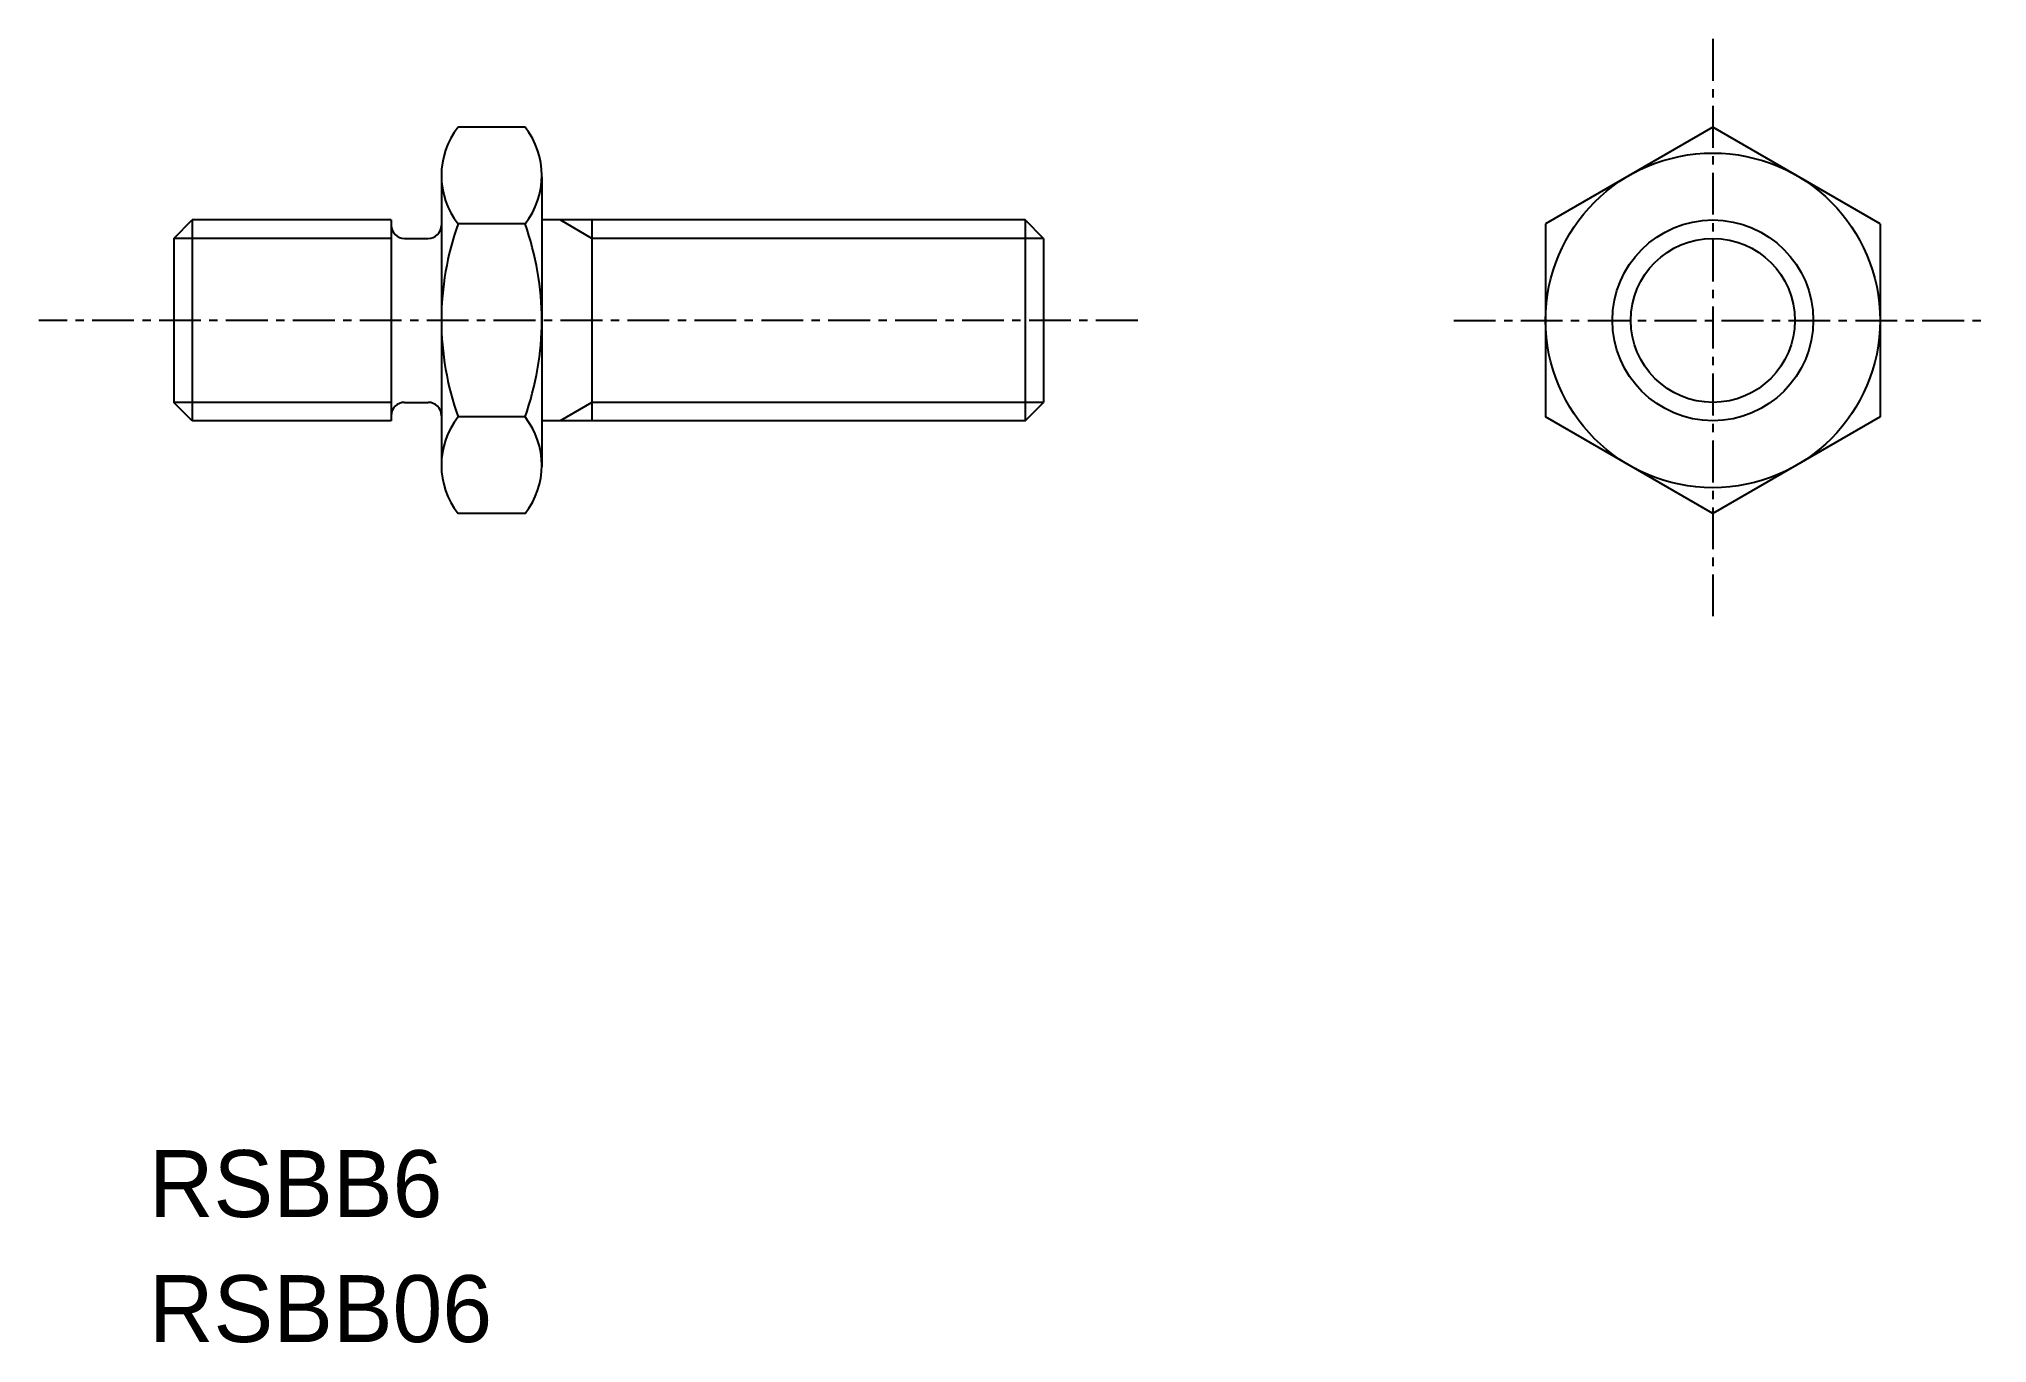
# Model space of a CAD drawing. Extents: x 1191 to 1249.2, y 29.6 to 68.6.
import ezdxf

# ---------------------------------------------------------------- set-up
doc = ezdxf.new("R2010")
doc.units = 0
doc.linetypes.add('CENTER', pattern=[2, 1.25, -0.25, 0.25, -0.25])
doc.layers.get('0').update_dxf_attribs({"linetype": 'CONTINUOUS'})
doc.layers.add('CENTER', color=1, linetype='CENTER')

msp = doc.modelspace()

# ---------------------------------------------------------------- linework, layer by layer
at = {"color": 7, "linetype": 'CONTINUOUS'}
for p, q in [((1205.539, 65.959), (1203.539, 65.959)), ((1241.039, 65.959), (1236.039, 63.073)), ((1246.039, 63.073), (1241.039, 65.959)), ((1203.039, 64.473), (1203.039, 55.812)), ((1206.039, 64.473), (1206.039, 55.812)), ((1195.039, 62.636), (1195.589, 63.186)), ((1201.539, 63.186), (1195.589, 63.186)), ((1195.589, 63.186), (1195.589, 57.186)), ((1201.539, 63.186), (1201.539, 57.186)), ((1205.539, 63.073), (1203.539, 63.073)), ((1220.489, 63.186), (1206.039, 63.186)), ((1207.539, 63.186), (1207.539, 57.186)), ((1221.039, 62.636), (1220.489, 63.186)), ((1220.489, 63.186), (1220.489, 57.186)), ((1236.039, 63.073), (1236.039, 57.299)), ((1246.039, 63.073), (1246.039, 57.299)), ((1195.039, 62.636), (1195.039, 57.736)), ((1201.939, 62.636), (1202.639, 62.636)), ((1221.039, 62.636), (1221.039, 57.736)), ((1195.589, 57.186), (1195.039, 57.736)), ((1201.939, 57.736), (1202.639, 57.736)), ((1220.489, 57.186), (1221.039, 57.736)), ((1201.539, 57.186), (1195.589, 57.186)), ((1205.539, 57.299), (1203.539, 57.299)), ((1220.489, 57.186), (1206.039, 57.186)), ((1241.039, 54.412), (1236.039, 57.299)), ((1246.039, 57.299), (1241.039, 54.412)), ((1205.539, 54.412), (1203.539, 54.412))]:
    msp.add_line(p, q, dxfattribs=at)
at = {"color": 3, "linetype": 'CONTINUOUS'}
for p, q in [((1207.539, 62.636), (1206.586, 63.186)), ((1201.539, 62.636), (1195.039, 62.636)), ((1221.039, 62.636), (1207.539, 62.636)), ((1201.539, 57.736), (1195.039, 57.736)), ((1207.539, 57.736), (1206.586, 57.186)), ((1221.039, 57.736), (1207.539, 57.736))]:
    msp.add_line(p, q, dxfattribs=at)
at = {"color": 7, "linetype": 'CONTINUOUS'}
for radius in [5, 3]:
    msp.add_circle((1241.039, 60.186), radius, dxfattribs=at)
at = {"color": 3, "linetype": 'CONTINUOUS'}
msp.add_circle((1241.039, 60.186), 2.45, dxfattribs=at)
at = {"color": 7, "linetype": 'CONTINUOUS'}
for centre, radius, start, end in [((1205.37, 64.516), 2.332, 141.75819, 218.24181), ((1203.707, 64.516), 2.332, 321.75819, 38.24181), ((1201.939, 63.036), 0.4, 180, 270), ((1202.639, 63.036), 0.4, 270, 0), ((1211.622, 60.186), 8.583, 160.34714, 199.65286), ((1197.455, 60.186), 8.583, 340.34714, 19.65286), ((1201.939, 57.336), 0.4, 90, 180), ((1202.639, 57.336), 0.4, 0, 90), ((1205.37, 55.856), 2.332, 141.75819, 218.24181), ((1203.707, 55.856), 2.332, 321.75819, 38.24181)]:
    msp.add_arc(centre, radius, start, end, dxfattribs=at)
at = {"layer": 'CENTER', "color": 1, "linetype": 'CENTER'}
for p, q in [((1241.039, 68.596), (1241.039, 51.3)), ((1223.851, 60.186), (1191.011, 60.186)), ((1233.298, 60.186), (1249.234, 60.186))]:
    msp.add_line(p, q, dxfattribs=at)

# ---------------------------------------------------------------- texts
at = {"color": 7, "linetype": 'CONTINUOUS'}
for s, p in [('RSBB6', (1194.297, 33.39)), ('RSBB06', (1194.297, 29.654))]:
    msp.add_text(s, height=2, dxfattribs=at).set_placement(p)

doc.saveas('drawing.dxf')
